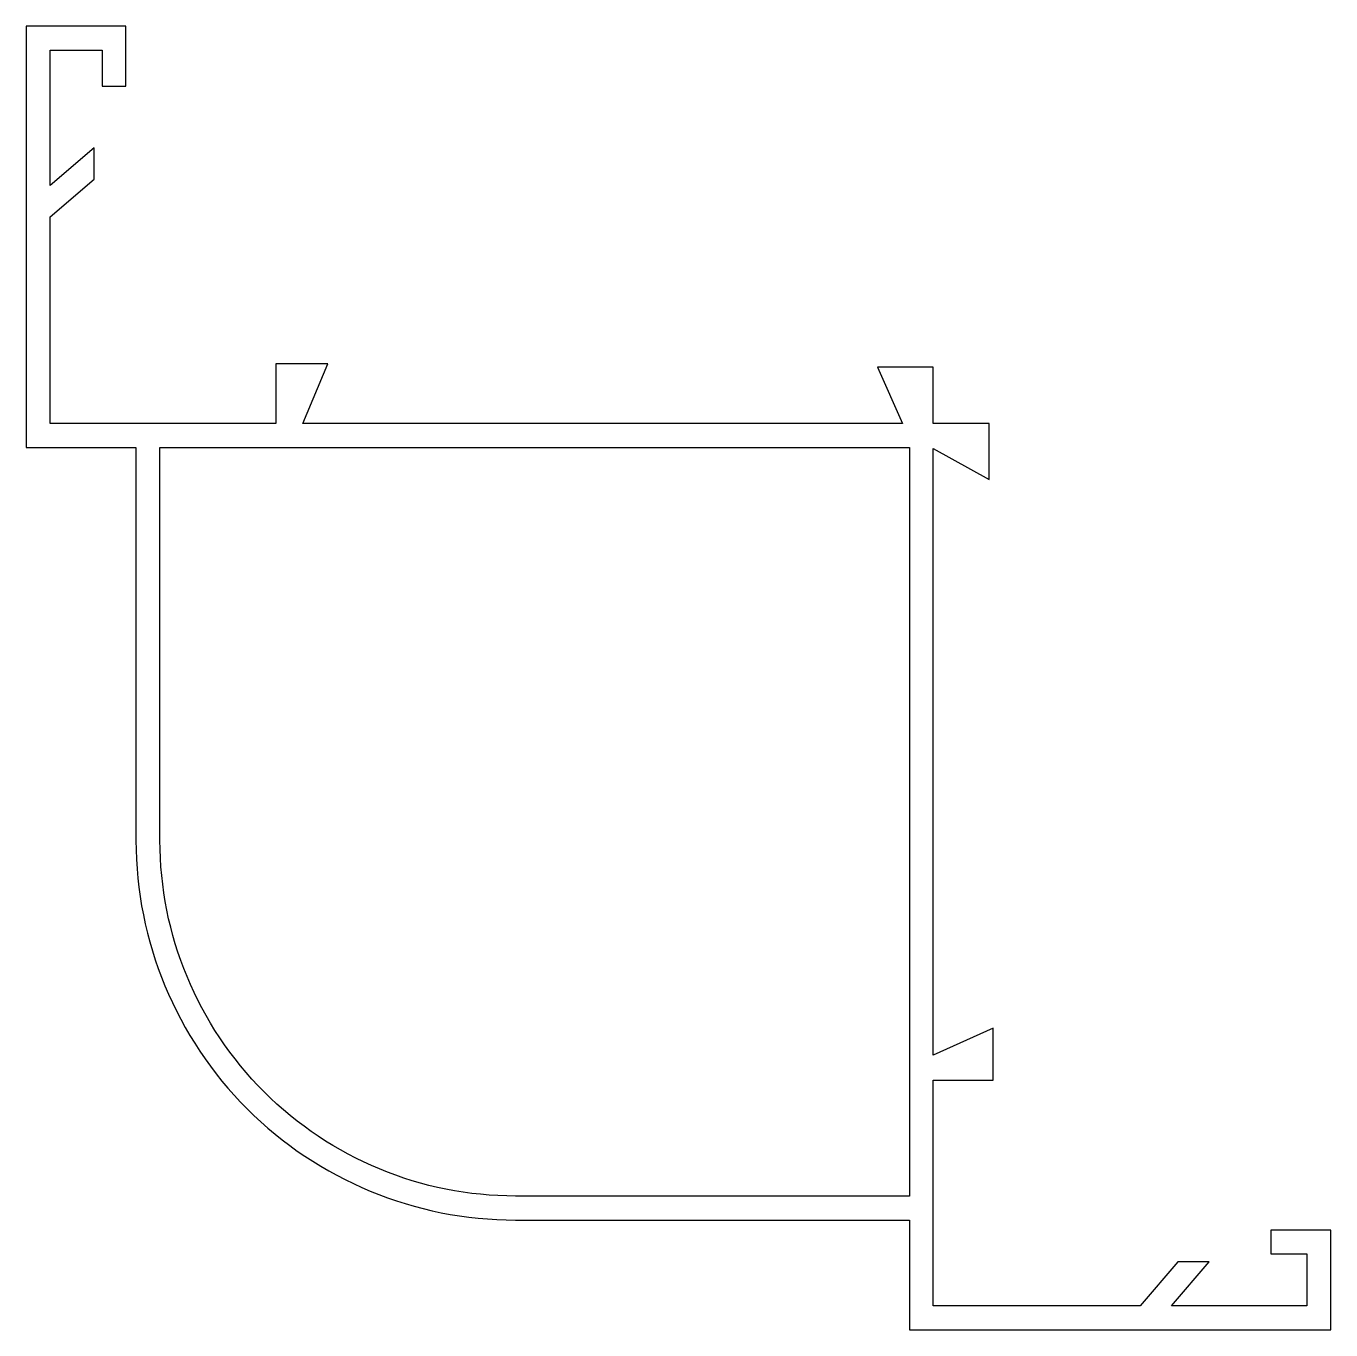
# Model space of a CAD drawing. Extents: x 211.8 to 277.1, y 206.6 to 271.9.
import ezdxf

# ---------------------------------------------------------------- set-up
doc = ezdxf.new("R2010")
doc.units = 0
doc.layers.add('ANA', color=220, linetype='CONTINUOUS')

msp = doc.modelspace()

# ---------------------------------------------------------------- linework, layer by layer
at = {"layer": 'ANA'}
for points in [[(256.049, 212.147), (256.049, 206.647), (277.149, 206.647), (277.149, 211.647), (274.149, 211.647), (274.149, 210.447), (275.949, 210.447), (275.949, 207.847), (269.175, 207.847), (271.061, 210.047), (269.48, 210.047), (267.595, 207.847), (267.263, 207.847), (257.249, 207.847), (257.249, 219.147), (260.249, 219.147), (260.249, 221.747), (257.249, 220.397), (257.249, 220.847), (257.249, 250.765), (260.04, 249.215), (260.04, 252.015), (257.249, 252.015), (257.249, 254.847), (254.449, 254.847), (255.699, 252.015), (226.04, 252.015), (225.69, 252.015), (226.94, 255.015), (224.34, 255.015), (224.34, 252.015), (213.04, 252.015), (213.04, 262.361), (215.24, 264.247), (215.24, 265.827), (213.04, 263.941), (213.04, 270.715), (215.54, 270.715), (215.64, 270.715), (215.64, 268.915), (216.84, 268.915), (216.84, 271.915), (211.84, 271.915), (211.84, 250.815), (217.34, 250.815), (217.34, 231.147, 0.414214), (236.34, 212.147)], [(236.34, 213.347, -0.414214), (218.54, 231.147), (218.54, 250.815), (256.049, 250.815), (256.049, 250.715), (256.049, 213.347)]]:
    msp.add_lwpolyline(points, format="xyb", close=True, dxfattribs=at)

doc.saveas('drawing.dxf')
